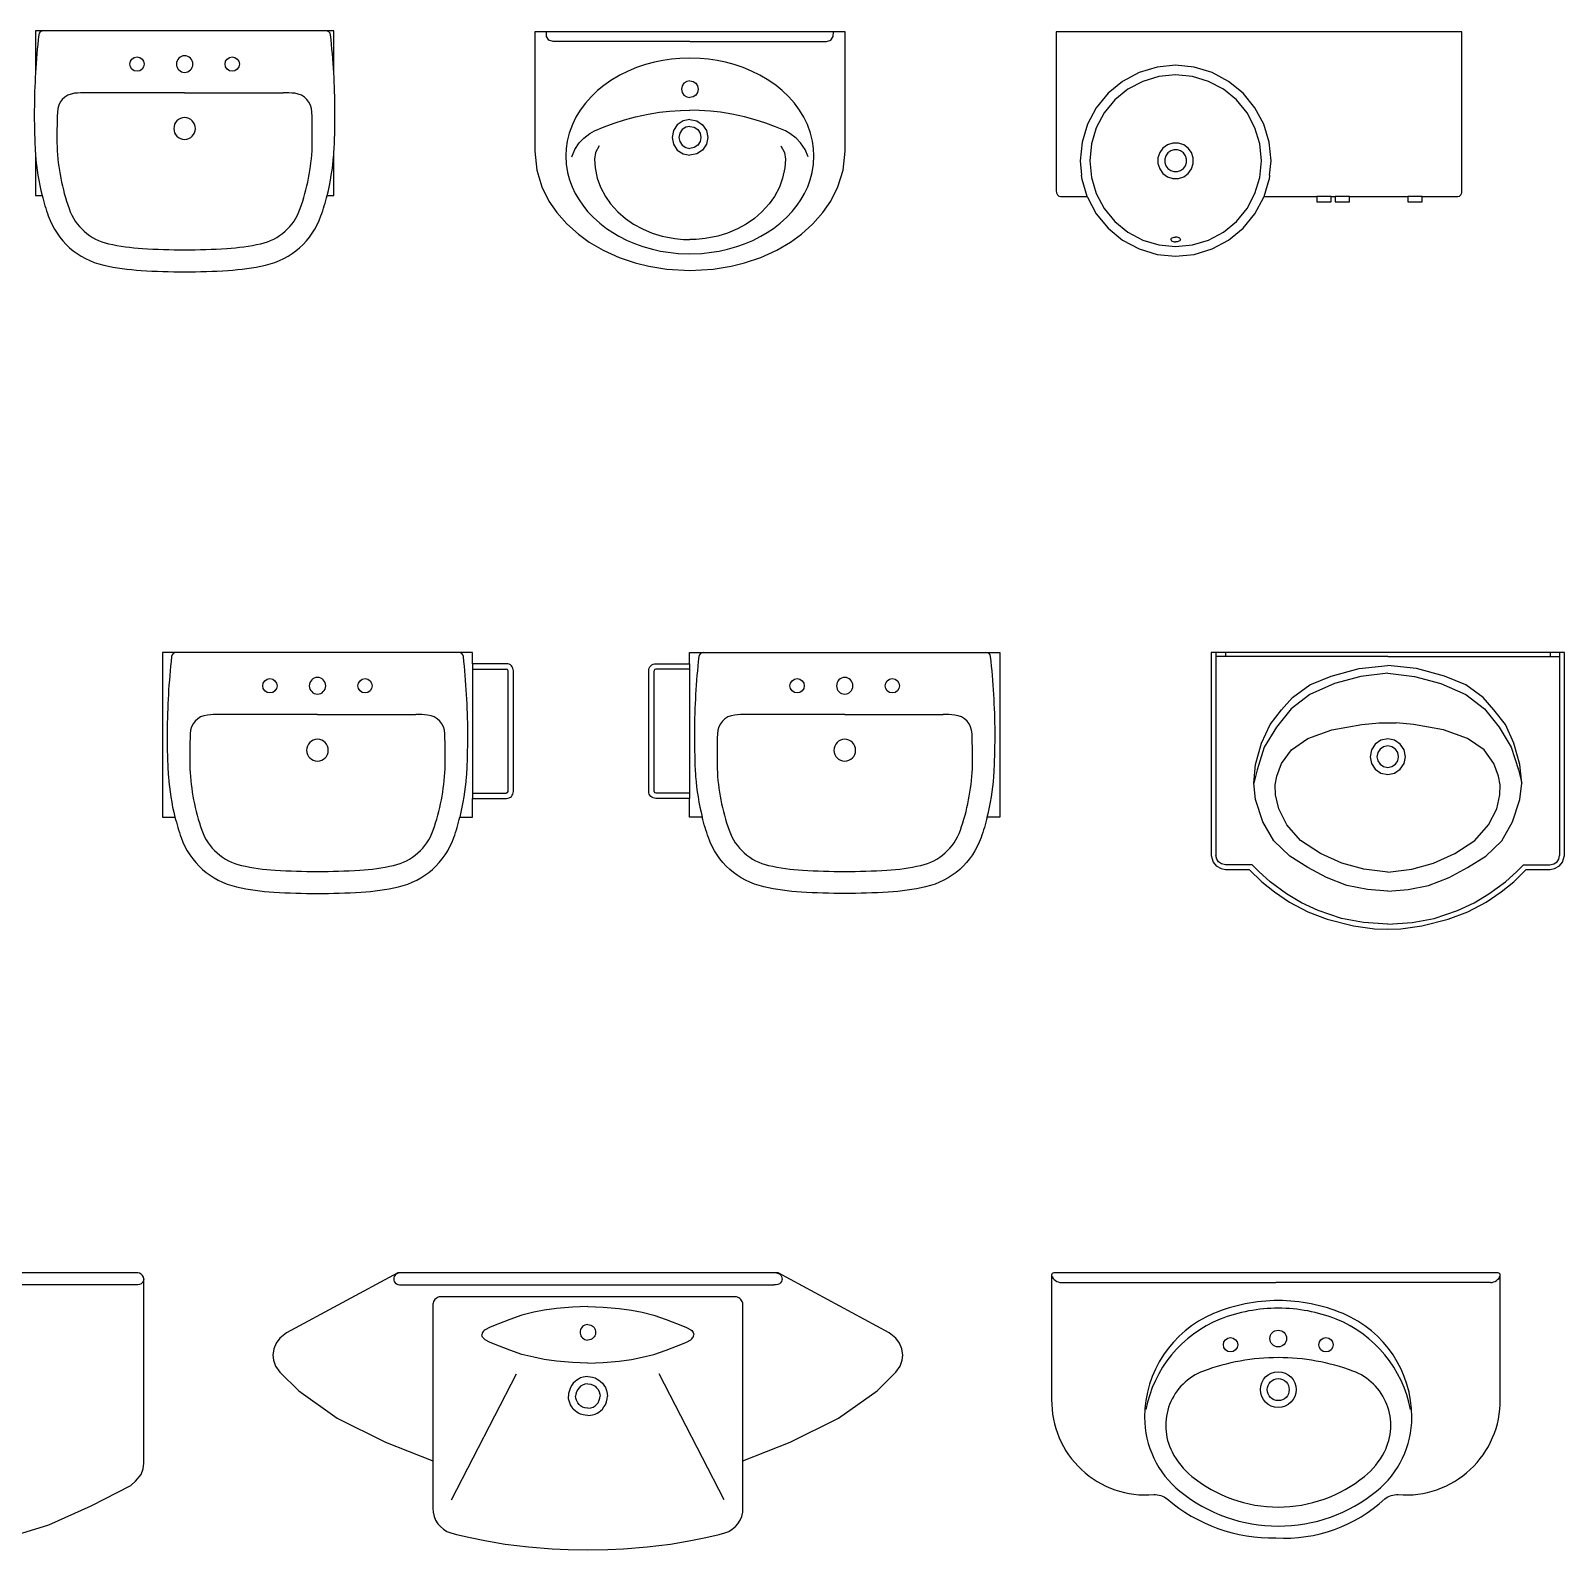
# Model space of a CAD drawing. Header units: millimetres. Extents: x 5135 to 18817, y 4023 to 17584.
# Drawn here: x 12115 to 15329, y 7873 to 11075 of the extents above; entities that cross this region are included whole.
import ezdxf

# ---------------------------------------------------------------- set-up
doc = ezdxf.new("R2010")
doc.units = ezdxf.units.MM
doc.layers.add('cad-block.com', color=250, linetype='Continuous')

# ---------------------------------------------------------------- blocks, each defined once
blk = doc.blocks.new('washbasin 68_top_cad-block.com')
at = {"color": 0}
for q in [(-206.2, -130), (206.2, -130)]:
    blk.add_line((0, -130), q, dxfattribs=at)
blk.add_lwpolyline([(0, -505, 0.015232), (91.3, -502.2, 0.039532), (169.5, -491.2, 0.259094), (285.7, -388, 0.02246), (298.6, -345), (312.5, -345), (312.5, -260.1, 0.007127), (313.3, -245.9, 0.026276), (312.5, -88.3), (312.5, 0), (0, 0), (-312.5, 0), (-312.5, -88.3, 0.026276), (-313.3, -245.9, 0.007127), (-312.5, -260.1), (-312.5, -345), (-298.6, -345, 0.02246), (-285.7, -388, 0.259094), (-169.5, -491.2, 0.039532), (-91.3, -502.2, 0.015232)], format="xyb", close=True, dxfattribs=at)
for centre in [(-99.7, -70), (99.7, -70)]:
    blk.add_circle(centre, 15, dxfattribs=at)
for centre, radius, start, end in [((1185, -175.4), 1500, 173.6262, 176.6723), ((-295.8, -10), 10, 90, 173.6262), ((295.8, -10), 10, 6.3738, 90), ((-1185, -175.4), 1500, 3.3277, 6.3738), ((0.3, -70), 17.5, 90.9555, 269.0445), ((-0.3, -70), 17.5, 270.9555, 89.0445), ((-226.7, -171), 40, 95.5937, 179.6995), ((-206.2, -380), 250, 90, 95.5937), ((206.2, -380), 250, 84.4063, 90), ((226.7, -171), 40, 0.3005, 84.4063), ((1186.4, -220.9), 1454, 178.0234, 180.898), ((0.3, -205), 23, 90.727, 269.273), ((-0.3, -205), 23, 270.727, 89.273), ((-1186.4, -220.9), 1454, 359.102, 1.9766), ((186.1, -222.4), 454, 182.693, 199.3406), ((-186.1, -222.4), 454, 340.6594, 357.307), ((186.1, -222.4), 500, 184.3264, 194.1939), ((-186.1, -222.4), 500, 345.8061, 355.6736), ((-134.7, -335), 114, 199.3406, 257.4429), ((134.7, -335), 114, 282.5571, 340.6594), ((-60.8, -3.1), 454, 257.4429, 266.4982), ((60.8, -3.1), 454, 273.5018, 282.5571), ((0.3, 995), 1454, 266.4982, 269.9885), ((-0.3, 995), 1454, 270.0115, 273.5018)]:
    blk.add_arc(centre, radius, start, end, dxfattribs=at)
blk = doc.blocks.new('washbasin 69_top_cad-block.com')
at = {"color": 0}
for p, q in [((-300.3, -9.5), (-300.6, 0)), ((300.3, -9.5), (300.6, 0)), ((-295.5, -17.3), (-300.3, -9.5)), ((-286.5, -20.1), (-295.5, -17.3)), ((0, -20.1), (-286.5, -20.1)), ((0, -20.1), (286.5, -20.1)), ((286.5, -20.1), (295.5, -17.3)), ((295.5, -17.3), (300.3, -9.5)), ((-74.4, -63.7), (-92.8, -68.6)), ((-56.9, -60.1), (-74.4, -63.7)), ((-38.7, -57.4), (-56.9, -60.1)), ((-21.2, -55.8), (-38.7, -57.4)), ((0, -55.1), (-21.2, -55.8)), ((21.2, -55.8), (0, -55.1)), ((38.7, -57.4), (21.2, -55.8)), ((56.9, -60.1), (38.7, -57.4)), ((74.4, -63.7), (56.9, -60.1)), ((92.8, -68.6), (74.4, -63.7)), ((-146.7, -90.9), (-165.7, -102.2)), ((-129.2, -82.2), (-146.7, -90.9)), ((-111.8, -75), (-129.2, -82.2)), ((-92.8, -68.6), (-111.8, -75)), ((111.8, -75), (92.8, -68.6)), ((129.2, -82.2), (111.8, -75)), ((146.7, -90.9), (129.2, -82.2)), ((165.7, -102.2), (146.7, -90.9)), ((-193.5, -123.2), (-207.1, -136.2)), ((-180.6, -112.6), (-193.5, -123.2)), ((-165.7, -102.2), (-180.6, -112.6)), ((-16.2, -113.4), (-17.5, -120.1)), ((-17.5, -120.1), (-16.2, -126.8)), ((-12.4, -107.7), (-16.2, -113.4)), ((-16.2, -126.8), (-12.4, -132.5)), ((-6.7, -103.9), (-12.4, -107.7)), ((0, -102.6), (-6.7, -103.9)), ((0, -102.6), (6.7, -103.9)), ((6.7, -103.9), (12.4, -107.7)), ((12.4, -107.7), (16.2, -113.4)), ((16.2, -126.8), (12.4, -132.5)), ((16.2, -113.4), (17.5, -120.1)), ((17.5, -120.1), (16.2, -126.8)), ((180.6, -112.6), (165.7, -102.2)), ((193.5, -123.2), (180.6, -112.6)), ((207.1, -136.2), (193.5, -123.2)), ((-218.9, -149.4), (-229.8, -164.2)), ((-207.1, -136.2), (-218.9, -149.4)), ((-12.4, -132.5), (-6.7, -136.3)), ((-6.7, -136.3), (0, -137.6)), ((6.7, -136.3), (0, -137.6)), ((12.4, -132.5), (6.7, -136.3)), ((218.9, -149.4), (207.1, -136.2)), ((229.8, -164.2), (218.9, -149.4)), ((-238.8, -179), (-246.3, -194.4)), ((-229.8, -164.2), (-238.8, -179)), ((-179.5, -198.9), (-158.9, -191.1)), ((-158.9, -191.1), (-136.8, -184)), ((-136.8, -184), (-114.3, -177.9)), ((-114.3, -177.9), (-87.8, -172.2)), ((-87.8, -172.2), (-64, -168.4)), ((-64, -168.4), (-42.8, -166)), ((-42.8, -166), (-19.4, -164.5)), ((-14.4, -186.5), (-26.5, -194.6)), ((-19.4, -164.5), (0, -164.1)), ((0, -183.6), (-14.4, -186.5)), ((19.4, -164.5), (0, -164.1)), ((0, -183.6), (14.4, -186.5)), ((14.4, -186.5), (26.5, -194.6)), ((42.8, -166), (19.4, -164.5)), ((64, -168.4), (42.8, -166)), ((87.8, -172.2), (64, -168.4)), ((114.3, -177.9), (87.8, -172.2)), ((136.8, -184), (114.3, -177.9)), ((158.9, -191.1), (136.8, -184)), ((179.5, -198.9), (158.9, -191.1)), ((238.8, -179), (229.8, -164.2)), ((246.3, -194.4), (238.8, -179)), ((-252.9, -212.5), (-257, -229.2)), ((-246.3, -194.4), (-252.9, -212.5)), ((-232, -232.6), (-222.5, -222.5)), ((-222.5, -222.5), (-209.6, -212.8)), ((-209.6, -212.8), (-200.1, -207.7)), ((-200.1, -207.7), (-179.5, -198.9)), ((-34.6, -206.8), (-37.5, -221.1)), ((-37.5, -221.1), (-34.6, -235.5)), ((-26.5, -194.6), (-34.6, -206.8)), ((-21.2, -212.3), (-23, -221.1)), ((-23, -221.1), (-21.2, -229.9)), ((-16.3, -204.8), (-21.2, -212.3)), ((-8.8, -199.9), (-16.3, -204.8)), ((0, -198.1), (-8.8, -199.9)), ((0, -198.1), (8.8, -199.9)), ((8.8, -199.9), (16.3, -204.8)), ((16.3, -204.8), (21.2, -212.3)), ((21.2, -212.3), (23, -221.1)), ((23, -221.1), (21.2, -229.9)), ((26.5, -194.6), (34.6, -206.8)), ((34.6, -206.8), (37.5, -221.1)), ((37.5, -221.1), (34.6, -235.5)), ((200.1, -207.7), (179.5, -198.9)), ((209.6, -212.8), (200.1, -207.7)), ((222.5, -222.5), (209.6, -212.8)), ((232, -232.6), (222.5, -222.5)), ((252.9, -212.5), (246.3, -194.4)), ((257, -229.2), (252.9, -212.5)), ((-259.3, -244.7), (-260, -260.1)), ((-257, -229.2), (-259.3, -244.7)), ((-247.5, -261.5), (-241.2, -246.5)), ((-241.2, -246.5), (-232, -232.6)), ((-197.9, -252.9), (-200, -266.6)), ((-190.5, -239), (-197.9, -252.9)), ((-34.6, -235.5), (-26.5, -247.6)), ((-26.5, -247.6), (-14.4, -255.8)), ((-21.2, -229.9), (-16.3, -237.4)), ((-16.3, -237.4), (-8.8, -242.4)), ((-14.4, -255.8), (0, -258.6)), ((-8.8, -242.4), (0, -244.1)), ((8.8, -242.4), (0, -244.1)), ((14.4, -255.8), (0, -258.6)), ((16.3, -237.4), (8.8, -242.4)), ((26.5, -247.6), (14.4, -255.8)), ((21.2, -229.9), (16.3, -237.4)), ((34.6, -235.5), (26.5, -247.6)), ((190.5, -239), (197.9, -252.9)), ((197.9, -252.9), (200, -266.6)), ((241.2, -246.5), (232, -232.6)), ((247.5, -261.5), (241.2, -246.5)), ((259.3, -244.7), (257, -229.2)), ((260, -260.1), (259.3, -244.7)), ((-260, -260.1), (-259.1, -276.9)), ((-259.1, -276.9), (-256.3, -294.5)), ((-200, -266.6), (-198.8, -284.7)), ((-198.8, -284.7), (-194.2, -306.8)), ((198.8, -284.7), (194.2, -306.8)), ((200, -266.6), (198.8, -284.7)), ((256.3, -294.5), (259.1, -276.9)), ((259.1, -276.9), (260, -260.1)), ((-256.3, -294.5), (-252.2, -310)), ((-252.2, -310), (-246.9, -324.4)), ((-194.2, -306.8), (-187.6, -325.1)), ((194.2, -306.8), (187.6, -325.1)), ((246.9, -324.4), (252.2, -310)), ((252.2, -310), (256.3, -294.5)), ((-246.9, -324.4), (-240.1, -338.9)), ((-240.1, -338.9), (-232.4, -352)), ((-232.4, -352), (-224.6, -363.4)), ((-187.6, -325.1), (-177.1, -344.9)), ((-177.1, -344.9), (-166.4, -360.1)), ((177.1, -344.9), (166.4, -360.1)), ((187.6, -325.1), (177.1, -344.9)), ((224.6, -363.4), (232.4, -352)), ((232.4, -352), (240.1, -338.9)), ((240.1, -338.9), (246.9, -324.4)), ((-224.6, -363.4), (-214.3, -376.2)), ((-214.3, -376.2), (-202.9, -388.3)), ((-166.4, -360.1), (-150.9, -377.2)), ((-150.9, -377.2), (-135.1, -390.9)), ((150.9, -377.2), (135.1, -390.9)), ((166.4, -360.1), (150.9, -377.2)), ((202.9, -388.3), (214.3, -376.2)), ((214.3, -376.2), (224.6, -363.4)), ((-202.9, -388.3), (-188.8, -401)), ((-188.8, -401), (-175, -411.7)), ((-175, -411.7), (-161.7, -420.7)), ((-135.1, -390.9), (-118, -402.7)), ((-118, -402.7), (-99.6, -412.7)), ((-99.6, -412.7), (-78.9, -421.5)), ((99.6, -412.7), (78.9, -421.5)), ((118, -402.7), (99.6, -412.7)), ((135.1, -390.9), (118, -402.7)), ((161.7, -420.7), (175, -411.7)), ((175, -411.7), (188.8, -401)), ((188.8, -401), (202.9, -388.3)), ((-161.7, -420.7), (-148.6, -428.3)), ((-148.6, -428.3), (-131.5, -437)), ((-131.5, -437), (-114.3, -444.2)), ((-114.3, -444.2), (-98.4, -449.9)), ((-98.4, -449.9), (-78.7, -455.5)), ((-78.9, -421.5), (-58.3, -427.8)), ((-58.3, -427.8), (-31.9, -433)), ((-31.9, -433), (-13.4, -434.7)), ((-13.4, -434.7), (0, -435.1)), ((13.4, -434.7), (0, -435.1)), ((31.9, -433), (13.4, -434.7)), ((58.3, -427.8), (31.9, -433)), ((78.9, -421.5), (58.3, -427.8)), ((78.7, -455.5), (98.4, -449.9)), ((98.4, -449.9), (114.3, -444.2)), ((114.3, -444.2), (131.5, -437)), ((131.5, -437), (148.6, -428.3)), ((148.6, -428.3), (161.7, -420.7)), ((-78.7, -455.5), (-61.4, -459.3)), ((-61.4, -459.3), (-45.5, -461.9)), ((-45.5, -461.9), (-24.7, -464.2)), ((-24.7, -464.2), (0, -465.1)), ((0, -465.1), (24.7, -464.2)), ((24.7, -464.2), (45.5, -461.9)), ((45.5, -461.9), (61.4, -459.3)), ((61.4, -459.3), (78.7, -455.5))]:
    blk.add_line(p, q, dxfattribs=at)
blk.add_lwpolyline([(-325, 0), (-325, -250), (-320.8, -290.1), (-310.1, -324.8), (-295.3, -354.4), (-278.8, -378.5), (-257.7, -402.3), (-233.7, -423.8), (-210.8, -440.3), (-182, -457.1), (-148.3, -472.4), (-114.7, -483.9), (-86.2, -491), (-48.5, -497.2), (0, -500), (48.5, -497.2), (86.2, -491), (114.7, -483.9), (148.3, -472.4), (182, -457.1), (210.8, -440.3), (233.7, -423.8), (257.7, -402.3), (278.8, -378.5), (295.3, -354.4), (310.1, -324.8), (320.8, -290.1), (325, -250), (325, 0)], close=True, dxfattribs=at)
blk = doc.blocks.new('washbasin 70_top_cad-block.com')
at = {"color": 0}
for p, q in [((-251.5, -85.2), (-286.1, -103.7)), ((-214, -73.8), (-251.5, -85.2)), ((-210.1, -93.5), (-243.9, -103.7)), ((-175, -70), (-214, -73.8)), ((-175, -90), (-210.1, -93.5)), ((-136, -73.8), (-175, -70)), ((-139.9, -93.5), (-175, -90)), ((-106.1, -103.7), (-139.9, -93.5)), ((-98.5, -85.2), (-136, -73.8)), ((-63.9, -103.7), (-98.5, -85.2)), ((-286.1, -103.7), (-316.4, -128.6)), ((-275, -120.3), (-302.3, -142.7)), ((-243.9, -103.7), (-275, -120.3)), ((-75, -120.3), (-106.1, -103.7)), ((-47.7, -142.7), (-75, -120.3)), ((-33.6, -128.6), (-63.9, -103.7)), ((-341.3, -158.9), (-359.8, -193.5)), ((-316.4, -128.6), (-341.3, -158.9)), ((-302.3, -142.7), (-324.7, -170)), ((-25.3, -170), (-47.7, -142.7)), ((-8.7, -158.9), (-33.6, -128.6)), ((9.8, -193.5), (-8.7, -158.9)), ((-324.7, -170), (-341.3, -201.1)), ((-8.7, -201.1), (-25.3, -170)), ((-359.8, -193.5), (-371.2, -231)), ((-341.3, -201.1), (-351.5, -234.9)), ((1.5, -234.9), (-8.7, -201.1)), ((21.2, -231), (9.8, -193.5)), ((-371.2, -231), (-375, -270)), ((-351.5, -234.9), (-355, -270)), ((-208.4, -253), (-212, -264.1)), ((-201.5, -243.5), (-208.4, -253)), ((-192, -236.6), (-201.5, -243.5)), ((-191.3, -253.7), (-195.5, -259.6)), ((-180.9, -233), (-192, -236.6)), ((-185.4, -249.5), (-191.3, -253.7)), ((-178.6, -247.3), (-185.4, -249.5)), ((-169.1, -233), (-180.9, -233)), ((-171.4, -247.3), (-178.6, -247.3)), ((-164.6, -249.5), (-171.4, -247.3)), ((-158, -236.6), (-169.1, -233)), ((-158.7, -253.7), (-164.6, -249.5)), ((-154.5, -259.6), (-158.7, -253.7)), ((-148.5, -243.5), (-158, -236.6)), ((-141.6, -253), (-148.5, -243.5)), ((-138, -264.1), (-141.6, -253)), ((5, -270), (1.5, -234.9)), ((25, -270), (21.2, -231)), ((-375, -270), (-372, -300)), ((-355, -270), (-351.5, -305.1)), ((-212, -264.1), (-212, -275.9)), ((-212, -275.9), (-208.4, -287)), ((-208.4, -287), (-201.5, -296.5)), ((-195.5, -259.6), (-197.7, -266.4)), ((-197.7, -266.4), (-197.7, -273.6)), ((-197.7, -273.6), (-195.5, -280.4)), ((-195.5, -280.4), (-191.3, -286.3)), ((-191.3, -286.3), (-185.4, -290.5)), ((-164.6, -290.5), (-158.7, -286.3)), ((-158.7, -286.3), (-154.5, -280.4)), ((-152.3, -266.4), (-154.5, -259.6)), ((-154.5, -280.4), (-152.3, -273.6)), ((-152.3, -273.6), (-152.3, -266.4)), ((-148.5, -296.5), (-141.6, -287)), ((-141.6, -287), (-138, -275.9)), ((-138, -275.9), (-138, -264.1)), ((1.5, -305.1), (5, -270)), ((22, -300), (25, -270)), ((-371.2, -309), (-372, -300)), ((-360.2, -345), (-371.2, -309)), ((-351.5, -305.1), (-341.3, -338.9)), ((-201.5, -296.5), (-192, -303.4)), ((-192, -303.4), (-180.9, -307)), ((-185.4, -290.5), (-178.6, -292.7)), ((-180.9, -307), (-169.1, -307)), ((-178.6, -292.7), (-171.4, -292.7)), ((-171.4, -292.7), (-164.6, -290.5)), ((-169.1, -307), (-158, -303.4)), ((-158, -303.4), (-148.5, -296.5)), ((-8.7, -338.9), (1.5, -305.1)), ((10.2, -345), (21.2, -309)), ((22, -300), (21.2, -309)), ((-341.3, -338.9), (-324.7, -370)), ((-25.3, -370), (-8.7, -338.9)), ((151, -345), (121, -345)), ((189.6, -345), (159.6, -345)), ((341.4, -345), (311.4, -345)), ((-324.7, -370), (-302.3, -397.3)), ((-47.7, -397.3), (-25.3, -370)), ((-302.3, -397.3), (-275, -419.7)), ((-75, -419.7), (-47.7, -397.3)), ((-275, -419.7), (-243.9, -436.3)), ((-243.9, -436.3), (-210.1, -446.5)), ((-210.1, -446.5), (-175, -450)), ((-185, -435), (-184.6, -433.5)), ((-185, -435), (-184.6, -436.5)), ((-184.6, -433.5), (-183.5, -432.4)), ((-184.6, -436.5), (-183.5, -437.6)), ((-183.5, -432.4), (-182, -431.5)), ((-183.5, -437.6), (-182, -438.5)), ((-182, -431.5), (-180.3, -430.8)), ((-182, -438.5), (-180.3, -439.2)), ((-180.3, -430.8), (-178.1, -430.2)), ((-180.3, -439.2), (-178.1, -439.8)), ((-178.1, -430.2), (-175, -430)), ((-178.1, -439.8), (-175, -440)), ((-171.9, -430.2), (-175, -430)), ((-171.9, -439.8), (-175, -440)), ((-175, -450), (-139.9, -446.5)), ((-169.7, -430.8), (-171.9, -430.2)), ((-169.7, -439.2), (-171.9, -439.8)), ((-168, -431.5), (-169.7, -430.8)), ((-168, -438.5), (-169.7, -439.2)), ((-166.5, -432.4), (-168, -431.5)), ((-166.5, -437.6), (-168, -438.5)), ((-165.4, -433.5), (-166.5, -432.4)), ((-165.4, -436.5), (-166.5, -437.6)), ((-165, -435), (-165.4, -433.5)), ((-165, -435), (-165.4, -436.5)), ((-139.9, -446.5), (-106.1, -436.3)), ((-106.1, -436.3), (-75, -419.7))]:
    blk.add_line(p, q, dxfattribs=at)
blk.add_lwpolyline([(121, -345), (121, -356), (151, -356), (151, -345), (159.6, -345), (159.6, -356), (189.6, -356), (189.6, -345), (311.4, -345), (311.4, -356), (341.4, -356), (341.4, -345), (416.4, -345), (419.7, -344.1), (422.5, -341.5), (424.4, -337.6), (425, -333), (425, 0), (-425, 0), (-425, -333), (-424.4, -337.6), (-422.5, -341.5), (-419.7, -344.1), (-416.4, -345), (-360.2, -345), (-359.8, -346.5), (-341.3, -381.1), (-316.4, -411.4), (-286.1, -436.3), (-251.5, -454.8), (-214, -466.2), (-175, -470), (-136, -466.2), (-98.5, -454.8), (-63.9, -436.3), (-33.6, -411.4), (-8.7, -381.1), (9.8, -346.5), (10.2, -345)], close=True, dxfattribs=at)
blk = doc.blocks.new('washbasin 79_top_cad-block.com')
at = {"color": 0}
for p, q in [((325, -23.9), (325, -305.9)), ((325, -35.2), (396.1, -35.2)), ((399.3, -291.3), (399.3, -38.5)), ((0, -130), (-206.2, -130)), ((0, -130), (206.2, -130)), ((325, -294.6), (396.1, -294.6))]:
    blk.add_line(p, q, dxfattribs=at)
blk.add_lwpolyline([(0, -505, 0.015232), (91.3, -502.2, 0.039532), (169.5, -491.2, 0.259094), (285.7, -388, 0.02246), (298.6, -345), (325, -345), (325, -305.9), (396, -305.9, 0.415237), (410.6, -291.3), (410.6, -38.5, 0.415237), (396, -23.9), (325, -23.9), (325, 0), (325, 0), (-325, 0), (-325, -345), (-298.6, -345, 0.02246), (-285.7, -388, 0.259094), (-169.5, -491.2, 0.039532), (-91.3, -502.2, 0.015232)], format="xyb", close=True, dxfattribs=at)
for centre in [(-99.7, -70), (99.7, -70)]:
    blk.add_circle(centre, 15, dxfattribs=at)
for centre, radius, start, end in [((-295.8, -10), 10, 90, 173.6262), ((295.8, -10), 10, 6.3738, 90), ((1185, -175.4), 1500, 173.6262, 176.6723), ((-1185, -175.4), 1500, 3.3277, 6.3738), ((0.3, -70), 17.5, 90.9555, 269.0445), ((-0.3, -70), 17.5, 270.9555, 89.0445), ((396.1, -38.5), 3.27, 0, 90), ((1185, -175.4), 1500, 176.6723, 182.693), ((-1185, -175.4), 1500, 357.307, 3.3277), ((-226.7, -171), 40, 95.5937, 179.6995), ((-206.2, -380), 250, 90, 95.5937), ((206.2, -380), 250, 84.4063, 90), ((226.7, -171), 40, 0.3005, 84.4063), ((1186.4, -220.9), 1454, 178.0234, 180.898), ((0.3, -205), 23, 90.727, 269.273), ((-0.3, -205), 23, 270.727, 89.273), ((-1186.4, -220.9), 1454, 359.102, 1.9766), ((186.1, -222.4), 500, 182.693, 184.3264), ((186.1, -222.4), 454, 182.693, 199.3406), ((-186.1, -222.4), 454, 340.6594, 357.307), ((-186.1, -222.4), 500, 355.6736, 357.307), ((186.1, -222.4), 500, 184.3264, 194.1939), ((-186.1, -222.4), 500, 345.8061, 355.6736), ((396.1, -291.3), 3.27, 270, 0), ((-134.7, -335), 114, 199.3406, 257.4429), ((134.7, -335), 114, 282.5571, 340.6594), ((-60.8, -3.1), 454, 257.4429, 266.4982), ((60.8, -3.1), 454, 273.5018, 282.5571), ((0.3, 995), 1454, 266.4982, 269.9885), ((-0.3, 995), 1454, 270.0115, 273.5018)]:
    blk.add_arc(centre, radius, start, end, dxfattribs=at)
blk = doc.blocks.new('washbasin 80_top_cad-block.com')
at = {"color": 0}
for p, q in [((-325, -23.9), (-325, -305.9)), ((-399.3, -291.3), (-399.3, -38.5)), ((-325, -35.2), (-396.1, -35.2)), ((0, -130), (-206.2, -130)), ((0, -130), (206.2, -130)), ((-325, -294.6), (-396.1, -294.6))]:
    blk.add_line(p, q, dxfattribs=at)
blk.add_lwpolyline([(0, -505, -0.015232), (-91.3, -502.2, -0.039532), (-169.5, -491.2, -0.259094), (-285.7, -388, -0.02246), (-298.6, -345), (-325, -345), (-325, -305.9), (-396, -305.9, -0.415237), (-410.6, -291.3), (-410.6, -38.5, -0.415237), (-396, -23.9), (-325, -23.9), (-325, 0), (325, 0), (325, 0), (325, -345), (298.6, -345, -0.02246), (285.7, -388, -0.259094), (169.5, -491.2, -0.039532), (91.3, -502.2, -0.015232)], format="xyb", close=True, dxfattribs=at)
for centre in [(-99.7, -70), (99.7, -70)]:
    blk.add_circle(centre, 15, dxfattribs=at)
for centre, radius, start, end in [((-295.8, -10), 10, 90, 173.6262), ((295.8, -10), 10, 6.3738, 90), ((1185, -175.4), 1500, 173.6262, 176.6723), ((-1185, -175.4), 1500, 3.3277, 6.3738), ((-396.1, -38.5), 3.27, 90, 180), ((0.3, -70), 17.5, 90.9555, 269.0445), ((-0.3, -70), 17.5, 270.9555, 89.0445), ((1185, -175.4), 1500, 176.6723, 182.693), ((-1185, -175.4), 1500, 357.307, 3.3277), ((-226.7, -171), 40, 95.5937, 179.6995), ((-206.2, -380), 250, 90, 95.5937), ((206.2, -380), 250, 84.4063, 90), ((226.7, -171), 40, 0.3005, 84.4063), ((1186.4, -220.9), 1454, 178.0234, 180.898), ((0.3, -205), 23, 90.727, 269.273), ((-0.3, -205), 23, 270.727, 89.273), ((-1186.4, -220.9), 1454, 359.102, 1.9766), ((186.1, -222.4), 500, 182.693, 184.3264), ((186.1, -222.4), 454, 182.693, 199.3406), ((-186.1, -222.4), 454, 340.6594, 357.307), ((-186.1, -222.4), 500, 355.6736, 357.307), ((186.1, -222.4), 500, 184.3264, 194.1939), ((-186.1, -222.4), 500, 345.8061, 355.6736), ((-396.1, -291.3), 3.27, 180, 270), ((-134.7, -335), 114, 199.3406, 257.4429), ((134.7, -335), 114, 282.5571, 340.6594), ((-60.8, -3.1), 454, 257.4429, 266.4982), ((60.8, -3.1), 454, 273.5018, 282.5571), ((0.3, 995), 1454, 266.4982, 269.9885), ((-0.3, 995), 1454, 270.0115, 273.5018)]:
    blk.add_arc(centre, radius, start, end, dxfattribs=at)
blk = doc.blocks.new('washbasin 81_top_cad-block.com')
at = {"color": 0}
for p, q in [((-360, 0.1), (-360, -425.5)), ((-340.1, 0), (-340.1, -8.4)), ((340.1, 0), (340.1, -8.4)), ((360, 0.1), (360, -425.5)), ((0, -8.4), (-360, -8.4)), ((-59.9, -33.7), (0, -27.7)), ((0, -8.4), (360, -8.4)), ((59.9, -33.7), (0, -27.7)), ((-163.6, -68), (-118.9, -49.9)), ((-118.9, -49.9), (-59.9, -33.7)), ((-56.1, -50.8), (-111.3, -65.1)), ((0, -43.7), (-56.1, -50.8)), ((0, -43.7), (56.1, -50.8)), ((56.1, -50.8), (111.3, -65.1)), ((118.9, -49.9), (59.9, -33.7)), ((163.6, -68), (118.9, -49.9)), ((-222.6, -120.4), (-199.8, -94.7)), ((-163.6, -88), (-202.6, -118.5)), ((-199.8, -94.7), (-163.6, -68)), ((-111.3, -65.1), (-163.6, -88)), ((111.3, -65.1), (163.6, -88)), ((199.8, -94.7), (163.6, -68)), ((163.6, -88), (202.6, -118.5)), ((222.6, -120.4), (199.8, -94.7)), ((-246.4, -150.9), (-222.6, -120.4)), ((-202.6, -118.5), (-233.1, -156.6)), ((202.6, -118.5), (233.1, -156.6)), ((246.4, -150.9), (222.6, -120.4)), ((-264.5, -189.9), (-246.4, -150.9)), ((-233.1, -156.6), (-258.8, -198.5)), ((-117, -162.3), (-54.2, -150.9)), ((-54.2, -150.9), (-17.8, -147.3)), ((-17.8, -147.3), (17.8, -147.3)), ((54.2, -150.9), (17.8, -147.3)), ((117, -162.3), (54.2, -150.9)), ((233.1, -156.6), (258.8, -198.5)), ((264.5, -189.9), (246.4, -150.9)), ((-276.9, -234.7), (-264.5, -189.9)), ((-202, -204.2), (-167.4, -180.4)), ((-167.4, -180.4), (-117, -162.3)), ((-26.2, -192.2), (-34.3, -204.3)), ((-14.2, -184.2), (-26.2, -192.2)), ((0, -181.4), (-14.2, -184.2)), ((14.2, -184.2), (0, -181.4)), ((26.2, -192.2), (14.2, -184.2)), ((34.3, -204.3), (26.2, -192.2)), ((167.4, -180.4), (117, -162.3)), ((202, -204.2), (167.4, -180.4)), ((276.9, -234.7), (264.5, -189.9)), ((-258.8, -198.5), (-274, -246.1)), ((-222.5, -232.9), (-202, -204.2)), ((-34.3, -204.3), (-37.1, -218.5)), ((-37.1, -218.5), (-34.3, -232.7)), ((-20.9, -209.8), (-22.6, -218.5)), ((-22.6, -218.5), (-20.9, -227.1)), ((-16, -202.5), (-20.9, -209.8)), ((-8.7, -197.6), (-16, -202.5)), ((0, -195.8), (-8.7, -197.6)), ((8.7, -197.6), (0, -195.8)), ((16, -202.5), (8.7, -197.6)), ((20.9, -209.8), (16, -202.5)), ((22.6, -218.5), (20.9, -209.8)), ((20.9, -227.1), (22.6, -218.5)), ((37.1, -218.5), (34.3, -204.3)), ((34.3, -232.7), (37.1, -218.5)), ((222.5, -232.9), (202, -204.2)), ((258.8, -198.5), (274, -246.1)), ((-280.7, -273.7), (-276.9, -234.7)), ((-274, -246.1), (-280.6, -273.9)), ((-232.3, -259.4), (-222.5, -232.9)), ((-34.3, -232.7), (-26.2, -244.7)), ((-26.2, -244.7), (-14.2, -252.8)), ((-20.9, -227.1), (-16, -234.5)), ((-16, -234.5), (-8.7, -239.4)), ((-14.2, -252.8), (0, -255.6)), ((-8.7, -239.4), (0, -241.1)), ((0, -241.1), (8.7, -239.4)), ((0, -255.6), (14.2, -252.8)), ((8.7, -239.4), (16, -234.5)), ((14.2, -252.8), (26.2, -244.7)), ((16, -234.5), (20.9, -227.1)), ((26.2, -244.7), (34.3, -232.7)), ((232.3, -259.4), (222.5, -232.9)), ((274, -246.1), (280.6, -273.9)), ((280.7, -273.7), (276.9, -234.7)), ((-276.9, -308), (-280.7, -273.7)), ((-235.7, -277.5), (-232.3, -259.4)), ((-235, -298.2), (-235.7, -277.5)), ((235.7, -277.5), (232.3, -259.4)), ((235, -298.2), (235.7, -277.5)), ((276.9, -308), (280.7, -273.7)), ((-261.6, -354.7), (-276.9, -308)), ((-228.3, -328), (-235, -298.2)), ((228.3, -328), (235, -298.2)), ((261.6, -354.7), (276.9, -308)), ((-211.2, -361.4), (-228.3, -328)), ((211.2, -361.4), (228.3, -328)), ((-238.8, -394.7), (-261.6, -354.7)), ((-182.7, -393.8), (-211.2, -361.4)), ((182.7, -393.8), (211.2, -361.4)), ((238.8, -394.7), (261.6, -354.7)), ((-205.5, -427.1), (-238.8, -394.7)), ((-140.8, -421.4), (-182.7, -393.8)), ((140.8, -421.4), (182.7, -393.8)), ((205.5, -427.1), (238.8, -394.7)), ((-358.4, -433.2), (-360, -425.5)), ((-354.7, -438.5), (-358.4, -433.2)), ((-348.2, -443.1), (-354.7, -438.5)), ((-339.7, -444.8), (-348.2, -443.1)), ((-284.1, -444.8), (-339.7, -444.8)), ((-270.4, -459.2), (-284.1, -444.8)), ((-167.4, -450.9), (-205.5, -427.1)), ((-96.1, -441.4), (-140.8, -421.4)), ((-50.4, -453.8), (-96.1, -441.4)), ((50.4, -453.8), (96.1, -441.4)), ((96.1, -441.4), (140.8, -421.4)), ((167.4, -450.9), (205.5, -427.1)), ((270.4, -459.2), (284.1, -444.8)), ((284.1, -444.8), (339.7, -444.8)), ((339.7, -444.8), (348.2, -443.1)), ((348.2, -443.1), (354.7, -438.5)), ((354.7, -438.5), (358.4, -433.2)), ((358.4, -433.2), (360, -425.5)), ((-246.6, -481), (-270.4, -459.2)), ((-212.1, -505.5), (-246.6, -481)), ((-128.4, -471.9), (-167.4, -450.9)), ((-85.6, -488.1), (-128.4, -471.9)), ((0, -460.2), (-50.4, -453.8)), ((0, -460.2), (50.4, -453.8)), ((85.6, -488.1), (128.4, -471.9)), ((128.4, -471.9), (167.4, -450.9)), ((212.1, -505.5), (246.6, -481)), ((246.6, -481), (270.4, -459.2)), ((-180.8, -524.6), (-212.1, -505.5)), ((-42.8, -496.6), (-85.6, -488.1)), ((0, -500.2), (-42.8, -496.6)), ((0, -500.2), (42.8, -496.6)), ((42.8, -496.6), (85.6, -488.1)), ((180.8, -524.6), (212.1, -505.5)), ((-145.8, -541), (-180.8, -524.6)), ((-97, -557.5), (-145.8, -541)), ((97, -557.5), (145.8, -541)), ((145.8, -541), (180.8, -524.6)), ((-50.8, -566), (-97, -557.5)), ((0, -569.7), (-50.8, -566)), ((0, -569.7), (50.8, -566)), ((50.8, -566), (97, -557.5))]:
    blk.add_line(p, q, dxfattribs=at)
blk.add_lwpolyline([(370, -425.4), (370, 0), (-370, 0), (-370, -425.4), (-365.8, -439.4), (-359.8, -447.4), (-349.4, -452.7), (-340, -454.7), (-290.3, -454.7), (-264.1, -481), (-237.5, -501.7), (-206.2, -523), (-167.5, -543.2), (-126.7, -559.1), (-71.5, -572.9), (-27.5, -578.8), (0, -580), (27.5, -578.8), (71.5, -572.9), (126.7, -559.1), (167.5, -543.2), (206.2, -523), (237.5, -501.7), (264.1, -481), (290.3, -454.7), (340, -454.7), (349.4, -452.7), (359.8, -447.4), (365.8, -439.4)], close=True, dxfattribs=at)
blk = doc.blocks.new('washbasin 91_top_cad-block.com')
at = {"color": 0}
for p, q in [((-600, -12.5), (-599.4, -16.4)), ((-599.4, -16.4), (-597.6, -19.8)), ((-597.6, -19.8), (-594.8, -22.6)), ((-594.8, -22.6), (-591.4, -24.4)), ((-591.4, -24.4), (-587.5, -25)), ((587.5, -25), (-587.5, -25)), ((591.4, -24.4), (587.5, -25)), ((594.8, -22.6), (591.4, -24.4)), ((597.6, -19.8), (594.8, -22.6)), ((599.4, -16.4), (597.6, -19.8)), ((600, -12.5), (599.4, -16.4)), ((-299.5, -82), (-300, -84.5)), ((-300, -84.5), (-300, -86)), ((-300, -86), (-300, -465)), ((-298.6, -79.4), (-299.5, -82)), ((-297.4, -77.2), (-298.6, -79.4)), ((-295.8, -75.1), (-297.4, -77.2)), ((-293.7, -73.4), (-295.8, -75.1)), ((-291.8, -72), (-293.7, -73.4)), ((-289.6, -71), (-291.8, -72)), ((-287.4, -70.3), (-289.6, -71)), ((-284, -70), (-287.4, -70.3)), ((0, -70), (-284, -70)), ((-84.1, -92.9), (-104.2, -96.9)), ((-60.4, -89.4), (-84.1, -92.9)), ((-29.4, -86.8), (-60.4, -89.4)), ((0, -85.7), (-29.4, -86.8)), ((284, -70), (0, -70)), ((0, -85.7), (29.4, -86.8)), ((29.4, -86.8), (60.4, -89.4)), ((60.4, -89.4), (84.1, -92.9)), ((84.1, -92.9), (104.2, -96.9)), ((287.4, -70.3), (284, -70)), ((289.6, -71), (287.4, -70.3)), ((291.8, -72), (289.6, -71)), ((293.7, -73.4), (291.8, -72)), ((295.8, -75.1), (293.7, -73.4)), ((297.4, -77.2), (295.8, -75.1)), ((298.6, -79.4), (297.4, -77.2)), ((299.5, -82), (298.6, -79.4)), ((300, -84.5), (299.5, -82)), ((300, -86), (300, -84.5)), ((300, -465), (300, -86)), ((-189.7, -126.4), (-198.1, -130.8)), ((-182.1, -122.7), (-189.7, -126.4)), ((-150.6, -110.9), (-182.1, -122.7)), ((-127, -102.6), (-150.6, -110.9)), ((-104.2, -96.9), (-127, -102.6)), ((-13.3, -128.4), (-14.3, -130.6)), ((-12, -126.2), (-13.3, -128.4)), ((-10.3, -124.3), (-12, -126.2)), ((-8.2, -122.7), (-10.3, -124.3)), ((-6, -121.4), (-8.2, -122.7)), ((-3.2, -120.7), (-6, -121.4)), ((0, -120.2), (-3.2, -120.7)), ((0, -120.2), (3.2, -120.7)), ((3.2, -120.7), (6, -121.4)), ((6, -121.4), (8.2, -122.7)), ((8.2, -122.7), (10.3, -124.3)), ((10.3, -124.3), (12, -126.2)), ((12, -126.2), (13.3, -128.4)), ((13.3, -128.4), (14.3, -130.6)), ((104.2, -96.9), (127, -102.6)), ((127, -102.6), (150.6, -110.9)), ((150.6, -110.9), (182.1, -122.7)), ((182.1, -122.7), (189.7, -126.4)), ((189.7, -126.4), (198.1, -130.8)), ((-203.7, -137.8), (-204, -140.2)), ((-203.7, -142.7), (-204, -140.2)), ((-202.9, -135.8), (-203.7, -137.8)), ((-202.9, -144.7), (-203.7, -142.7)), ((-201.8, -134.1), (-202.9, -135.8)), ((-201.8, -146.3), (-202.9, -144.7)), ((-200.1, -132.2), (-201.8, -134.1)), ((-200.1, -148.3), (-201.8, -146.3)), ((-198.1, -130.8), (-200.1, -132.2)), ((-198.1, -149.6), (-200.1, -148.3)), ((-189.7, -154.1), (-198.1, -149.6)), ((-182.1, -157.7), (-189.7, -154.1)), ((-150.6, -169.5), (-182.1, -157.7)), ((-14.9, -133.2), (-15, -135)), ((-15, -135), (-14.8, -136.9)), ((-14.3, -130.6), (-14.9, -133.2)), ((-14.8, -136.9), (-14.4, -139.4)), ((-14.4, -139.4), (-13.3, -142.2)), ((-13.3, -142.2), (-12, -144.1)), ((-12, -144.1), (-10.1, -146.3)), ((-10.1, -146.3), (-8.1, -148)), ((-8.1, -148), (-5.8, -149)), ((-5.8, -149), (-3.3, -150)), ((-3.3, -150), (0, -150.5)), ((3.3, -150), (0, -150.5)), ((5.8, -149), (3.3, -150)), ((8.1, -148), (5.8, -149)), ((10.1, -146.3), (8.1, -148)), ((12, -144.1), (10.1, -146.3)), ((13.3, -142.2), (12, -144.1)), ((14.4, -139.4), (13.3, -142.2)), ((14.3, -130.6), (14.9, -133.2)), ((14.8, -136.9), (14.4, -139.4)), ((15, -135), (14.8, -136.9)), ((14.9, -133.2), (15, -135)), ((150.6, -169.5), (182.1, -157.7)), ((182.1, -157.7), (189.7, -154.1)), ((189.7, -154.1), (198.1, -149.6)), ((198.1, -130.8), (200.1, -132.2)), ((198.1, -149.6), (200.1, -148.3)), ((200.1, -132.2), (201.8, -134.1)), ((200.1, -148.3), (201.8, -146.3)), ((201.8, -134.1), (202.9, -135.8)), ((201.8, -146.3), (202.9, -144.7)), ((202.9, -135.8), (203.7, -137.8)), ((202.9, -144.7), (203.7, -142.7)), ((203.7, -137.8), (204, -140.2)), ((203.7, -142.7), (204, -140.2)), ((-127, -177.9), (-150.6, -169.5)), ((-104.2, -183.6), (-127, -177.9)), ((-84.1, -187.5), (-104.2, -183.6)), ((-60.4, -191), (-84.1, -187.5)), ((-29.4, -193.6), (-60.4, -191)), ((29.4, -193.6), (60.4, -191)), ((60.4, -191), (84.1, -187.5)), ((84.1, -187.5), (104.2, -183.6)), ((104.2, -183.6), (127, -177.9)), ((127, -177.9), (150.6, -169.5)), ((-262.5, -448.7), (-137.3, -215.6)), ((0, -194.7), (-29.4, -193.6)), ((-14, -223.3), (-17.8, -225.4)), ((-9.2, -221.9), (-14, -223.3)), ((-4.9, -221.2), (-9.2, -221.9)), ((0, -220.7), (-4.9, -221.2)), ((0, -194.7), (29.4, -193.6)), ((0, -220.7), (4.9, -221.2)), ((4.9, -221.2), (9.2, -221.9)), ((9.2, -221.9), (14, -223.3)), ((14, -223.3), (17.8, -225.4)), ((262.5, -448.7), (137.3, -215.6)), ((-37.3, -253), (-37.5, -258.2)), ((-35.6, -247.2), (-37.3, -253)), ((-33.6, -241.7), (-35.6, -247.2)), ((-30.9, -237.3), (-33.6, -241.7)), ((-28, -233.3), (-30.9, -237.3)), ((-24.5, -230), (-28, -233.3)), ((-21.2, -227.3), (-24.5, -230)), ((-23.3, -254.5), (-23.5, -258.2)), ((-21.9, -250.1), (-23.3, -254.5)), ((-19.7, -245.2), (-21.9, -250.1)), ((-17.8, -225.4), (-21.2, -227.3)), ((-16.9, -242), (-19.7, -245.2)), ((-14, -239.3), (-16.9, -242)), ((-10.4, -237.1), (-14, -239.3)), ((-5.8, -235.5), (-10.4, -237.1)), ((0, -234.7), (-5.8, -235.5)), ((0, -234.7), (5.8, -235.5)), ((5.8, -235.5), (10.4, -237.1)), ((10.4, -237.1), (14, -239.3)), ((14, -239.3), (16.9, -242)), ((16.9, -242), (19.7, -245.2)), ((17.8, -225.4), (21.2, -227.3)), ((19.7, -245.2), (21.9, -250.1)), ((21.2, -227.3), (24.5, -230)), ((21.9, -250.1), (23.3, -254.5)), ((23.3, -254.5), (23.5, -258.2)), ((24.5, -230), (28, -233.3)), ((28, -233.3), (30.9, -237.3)), ((30.9, -237.3), (33.6, -241.7)), ((33.6, -241.7), (35.6, -247.2)), ((35.6, -247.2), (37.3, -253)), ((37.3, -253), (37.5, -258.2)), ((-37.3, -263.5), (-37.5, -258.2)), ((-35.6, -269.3), (-37.3, -263.5)), ((-33.6, -274.7), (-35.6, -269.3)), ((-30.9, -279.1), (-33.6, -274.7)), ((-28, -283.1), (-30.9, -279.1)), ((-24.5, -286.4), (-28, -283.1)), ((-21.2, -289.2), (-24.5, -286.4)), ((-23.3, -262), (-23.5, -258.2)), ((-21.9, -266.4), (-23.3, -262)), ((-19.7, -271.2), (-21.9, -266.4)), ((-17.8, -291), (-21.2, -289.2)), ((-16.9, -274.4), (-19.7, -271.2)), ((-14, -277.2), (-16.9, -274.4)), ((-10.4, -279.3), (-14, -277.2)), ((-5.8, -281), (-10.4, -279.3)), ((0, -281.7), (-5.8, -281)), ((0, -281.7), (5.8, -281)), ((5.8, -281), (10.4, -279.3)), ((10.4, -279.3), (14, -277.2)), ((14, -277.2), (16.9, -274.4)), ((16.9, -274.4), (19.7, -271.2)), ((17.8, -291), (21.2, -289.2)), ((19.7, -271.2), (21.9, -266.4)), ((21.2, -289.2), (24.5, -286.4)), ((21.9, -266.4), (23.3, -262)), ((23.3, -262), (23.5, -258.2)), ((24.5, -286.4), (28, -283.1)), ((28, -283.1), (30.9, -279.1)), ((30.9, -279.1), (33.6, -274.7)), ((33.6, -274.7), (35.6, -269.3)), ((35.6, -269.3), (37.3, -263.5)), ((37.3, -263.5), (37.5, -258.2)), ((-14, -293.1), (-17.8, -291)), ((-9.2, -294.5), (-14, -293.1)), ((-4.9, -295.3), (-9.2, -294.5)), ((0, -295.7), (-4.9, -295.3)), ((0, -295.7), (4.9, -295.3)), ((4.9, -295.3), (9.2, -294.5)), ((9.2, -294.5), (14, -293.1)), ((14, -293.1), (17.8, -291)), ((-300, -465), (-299.4, -472.7)), ((-299.4, -472.7), (-297.6, -481.2)), ((-297.6, -481.2), (-294.8, -487.7)), ((294.8, -487.7), (297.6, -481.2)), ((297.6, -481.2), (299.4, -472.7)), ((299.4, -472.7), (300, -465)), ((-294.8, -487.7), (-290.1, -494.8)), ((-290.1, -494.8), (-285.3, -500.5)), ((-285.3, -500.5), (-279.1, -505.6)), ((-279.1, -505.6), (-273, -509.6)), ((-273, -509.6), (-265.4, -512.6)), ((-265.4, -512.6), (-254.2, -515.4)), ((254.2, -515.4), (265.4, -512.6)), ((265.4, -512.6), (273, -509.6)), ((273, -509.6), (279.1, -505.6)), ((279.1, -505.6), (285.3, -500.5)), ((285.3, -500.5), (290.1, -494.8)), ((290.1, -494.8), (294.8, -487.7)), ((-254.2, -515.4), (-228.3, -521.4)), ((-228.3, -521.4), (-199.4, -527)), ((-199.4, -527), (-160.4, -534.2)), ((-160.4, -534.2), (-115.6, -539.3)), ((-115.6, -539.3), (-69.8, -543.4)), ((-69.8, -543.4), (-39.4, -544.5)), ((-39.4, -544.5), (0, -545)), ((0, -545), (39.4, -544.5)), ((39.4, -544.5), (69.8, -543.4)), ((69.8, -543.4), (115.6, -539.3)), ((115.6, -539.3), (160.4, -534.2)), ((160.4, -534.2), (199.4, -527)), ((199.4, -527), (228.3, -521.4)), ((228.3, -521.4), (254.2, -515.4))]:
    blk.add_line(p, q, dxfattribs=at)
blk.add_lwpolyline([(-163.3, -586.7), (0, -600), (163.3, -586.7), (278.4, -565.4), (401.5, -528), (489.8, -487.9), (572.8, -445.1), (582.9, -436.3), (594.5, -422.6), (599, -410.2), (600, -398.6), (600, -12.5), (599.4, -8.6), (597.6, -5.2), (594.8, -2.4), (591.4, -0.6), (587.5, 0), (-587.5, 0), (-591.4, -0.6), (-594.8, -2.4), (-597.6, -5.2), (-599.4, -8.6), (-600, -12.5), (-600, -398.6), (-599, -410.2), (-594.5, -422.6), (-582.9, -436.3), (-572.8, -445.1), (-489.8, -487.9), (-401.5, -528), (-278.4, -565.4)], close=True, dxfattribs=at)
blk = doc.blocks.new('washbasin 92_top_cad-block.com')
at = {"color": 0}
for p, q in [((-395.3, 0), (-399.2, -0.9)), ((395.3, 0), (399.2, -0.9)), ((-406.4, -10.3), (-406.8, -12.8)), ((-406.8, -12.8), (-406.5, -15.5)), ((-406.5, -15.5), (-405.6, -18.1)), ((-405.6, -7.6), (-406.4, -10.3)), ((-404, -4.7), (-405.6, -7.6)), ((-405.6, -18.1), (-403.7, -20.6)), ((-402, -2.5), (-404, -4.7)), ((-403.7, -20.6), (-401.3, -22.6)), ((-399.2, -0.9), (-402, -2.5)), ((-401.3, -22.6), (-398.1, -23.9)), ((-398.1, -23.9), (-394.4, -24.6)), ((-394.4, -24.6), (-389.9, -25)), ((-389.9, -25), (389.9, -25)), ((394.4, -24.6), (389.9, -25)), ((398.1, -23.9), (394.4, -24.6)), ((401.3, -22.6), (398.1, -23.9)), ((399.2, -0.9), (402, -2.5)), ((403.7, -20.6), (401.3, -22.6)), ((402, -2.5), (404, -4.7)), ((405.6, -18.1), (403.7, -20.6)), ((404, -4.7), (405.6, -7.6)), ((405.6, -7.6), (406.4, -10.3)), ((406.5, -15.5), (405.6, -18.1)), ((406.4, -10.3), (406.8, -12.8)), ((406.8, -12.8), (406.5, -15.5)), ((-324.5, -63.1), (-325, -65.7)), ((-323.5, -60.2), (-324.5, -63.1)), ((-322.2, -57.8), (-323.5, -60.2)), ((-320.4, -55.6), (-322.2, -57.8)), ((-318.2, -53.6), (-320.4, -55.6)), ((-316.1, -52.1), (-318.2, -53.6)), ((-313.7, -51.1), (-316.1, -52.1)), ((-311.3, -50.3), (-313.7, -51.1)), ((-307.6, -50), (-311.3, -50.3)), ((0, -50), (-307.6, -50)), ((307.6, -50), (0, -50)), ((311.3, -50.3), (307.6, -50)), ((313.7, -51.1), (311.3, -50.3)), ((316.1, -52.1), (313.7, -51.1)), ((318.2, -53.6), (316.1, -52.1)), ((320.4, -55.6), (318.2, -53.6)), ((322.2, -57.8), (320.4, -55.6)), ((323.5, -60.2), (322.2, -57.8)), ((324.5, -63.1), (323.5, -60.2)), ((325, -65.7), (324.5, -63.1)), ((-325, -65.7), (-325, -67.4)), ((-325, -67.4), (-325, -393.6)), ((-138.1, -88.7), (-163.8, -97.8)), ((-113.4, -82.5), (-138.1, -88.7)), ((-91.5, -78.3), (-113.4, -82.5)), ((-65.7, -74.4), (-91.5, -78.3)), ((-31.9, -71.6), (-65.7, -74.4)), ((0, -70.4), (-31.9, -71.6)), ((0, -70.4), (31.9, -71.6)), ((31.9, -71.6), (65.7, -74.4)), ((65.7, -74.4), (91.5, -78.3)), ((91.5, -78.3), (113.4, -82.5)), ((113.4, -82.5), (138.1, -88.7)), ((138.1, -88.7), (163.8, -97.8)), ((325, -67.4), (325, -65.7)), ((325, -393.6), (325, -67.4)), ((-221.6, -127), (-221.9, -129.7)), ((-220.7, -124.8), (-221.6, -127)), ((-219.5, -123), (-220.7, -124.8)), ((-217.6, -120.9), (-219.5, -123)), ((-215.5, -119.4), (-217.6, -120.9)), ((-206.3, -114.6), (-215.5, -119.4)), ((-198.1, -110.7), (-206.3, -114.6)), ((-163.8, -97.8), (-198.1, -110.7)), ((-16.2, -122), (-16.3, -124)), ((-16.3, -124), (-16.1, -126.1)), ((-15.6, -119.2), (-16.2, -122)), ((-16.1, -126.1), (-15.7, -128.8)), ((-14.5, -116.8), (-15.6, -119.2)), ((-13, -114.5), (-14.5, -116.8)), ((-11.2, -112.4), (-13, -114.5)), ((-8.9, -110.6), (-11.2, -112.4)), ((-6.5, -109.3), (-8.9, -110.6)), ((-3.5, -108.4), (-6.5, -109.3)), ((0, -107.9), (-3.5, -108.4)), ((0, -107.9), (3.5, -108.4)), ((3.5, -108.4), (6.5, -109.3)), ((6.5, -109.3), (8.9, -110.6)), ((8.9, -110.6), (11.2, -112.4)), ((11.2, -112.4), (13, -114.5)), ((13, -114.5), (14.5, -116.8)), ((14.5, -116.8), (15.6, -119.2)), ((15.6, -119.2), (16.2, -122)), ((16.1, -126.1), (15.7, -128.8)), ((16.3, -124), (16.1, -126.1)), ((16.2, -122), (16.3, -124)), ((163.8, -97.8), (198.1, -110.7)), ((198.1, -110.7), (206.3, -114.6)), ((206.3, -114.6), (215.5, -119.4)), ((215.5, -119.4), (217.6, -120.9)), ((217.6, -120.9), (219.5, -123)), ((219.5, -123), (220.7, -124.8)), ((220.7, -124.8), (221.6, -127)), ((221.6, -127), (221.9, -129.7)), ((-221.6, -132.4), (-221.9, -129.7)), ((-220.7, -134.5), (-221.6, -132.4)), ((-219.5, -136.3), (-220.7, -134.5)), ((-217.6, -138.4), (-219.5, -136.3)), ((-215.5, -139.9), (-217.6, -138.4)), ((-206.3, -144.7), (-215.5, -139.9)), ((-198.1, -148.7), (-206.3, -144.7)), ((-163.8, -161.6), (-198.1, -148.7)), ((-15.7, -128.8), (-14.5, -131.8)), ((-14.5, -131.8), (-13.1, -134)), ((-13.1, -134), (-11, -136.3)), ((-11, -136.3), (-8.8, -138.1)), ((-8.8, -138.1), (-6.3, -139.2)), ((-6.3, -139.2), (-3.6, -140.3)), ((-3.6, -140.3), (0, -140.9)), ((3.6, -140.3), (0, -140.9)), ((6.3, -139.2), (3.6, -140.3)), ((8.8, -138.1), (6.3, -139.2)), ((11, -136.3), (8.8, -138.1)), ((13.1, -134), (11, -136.3)), ((14.5, -131.8), (13.1, -134)), ((15.7, -128.8), (14.5, -131.8)), ((163.8, -161.6), (198.1, -148.7)), ((198.1, -148.7), (206.3, -144.7)), ((206.3, -144.7), (215.5, -139.9)), ((215.5, -139.9), (217.6, -138.4)), ((217.6, -138.4), (219.5, -136.3)), ((219.5, -136.3), (220.7, -134.5)), ((220.7, -134.5), (221.6, -132.4)), ((221.6, -132.4), (221.9, -129.7)), ((-138.1, -170.6), (-163.8, -161.6)), ((-113.4, -176.8), (-138.1, -170.6)), ((-91.5, -181.1), (-113.4, -176.8)), ((-65.7, -184.9), (-91.5, -181.1)), ((-31.9, -187.8), (-65.7, -184.9)), ((0, -189), (-31.9, -187.8)), ((0, -189), (31.9, -187.8)), ((31.9, -187.8), (65.7, -184.9)), ((65.7, -184.9), (91.5, -181.1)), ((91.5, -181.1), (113.4, -176.8)), ((113.4, -176.8), (138.1, -170.6)), ((138.1, -170.6), (163.8, -161.6)), ((-285.5, -475.3), (-149.4, -211.7)), ((-23, -224.4), (-26.7, -227.3)), ((-19.4, -222.4), (-23, -224.4)), ((-15.3, -220.1), (-19.4, -222.4)), ((-10, -218.6), (-15.3, -220.1)), ((-5.4, -217.7), (-10, -218.6)), ((0, -217.2), (-5.4, -217.7)), ((0, -217.2), (5.4, -217.7)), ((5.4, -217.7), (10, -218.6)), ((10, -218.6), (15.3, -220.1)), ((15.3, -220.1), (19.4, -222.4)), ((19.4, -222.4), (23, -224.4)), ((23, -224.4), (26.7, -227.3)), ((285.5, -475.3), (149.4, -211.7)), ((-40.6, -252.3), (-40.8, -258)), ((-38.7, -246), (-40.6, -252.3)), ((-36.6, -240.1), (-38.7, -246)), ((-33.6, -235.3), (-36.6, -240.1)), ((-30.5, -231), (-33.6, -235.3)), ((-26.7, -227.3), (-30.5, -231)), ((-25.3, -254), (-25.6, -258)), ((-23.9, -249.2), (-25.3, -254)), ((-21.4, -243.9), (-23.9, -249.2)), ((-18.4, -240.4), (-21.4, -243.9)), ((-15.3, -237.4), (-18.4, -240.4)), ((-11.3, -235.1), (-15.3, -237.4)), ((-6.3, -233.3), (-11.3, -235.1)), ((0, -232.5), (-6.3, -233.3)), ((0, -232.5), (6.3, -233.3)), ((6.3, -233.3), (11.3, -235.1)), ((11.3, -235.1), (15.3, -237.4)), ((15.3, -237.4), (18.4, -240.4)), ((18.4, -240.4), (21.4, -243.9)), ((21.4, -243.9), (23.9, -249.2)), ((23.9, -249.2), (25.3, -254)), ((25.3, -254), (25.6, -258)), ((26.7, -227.3), (30.5, -231)), ((30.5, -231), (33.6, -235.3)), ((33.6, -235.3), (36.6, -240.1)), ((36.6, -240.1), (38.7, -246)), ((38.7, -246), (40.6, -252.3)), ((40.6, -252.3), (40.8, -258)), ((-40.6, -263.8), (-40.8, -258)), ((-38.7, -270), (-40.6, -263.8)), ((-36.6, -276), (-38.7, -270)), ((-33.6, -280.8), (-36.6, -276)), ((-30.5, -285.1), (-33.6, -280.8)), ((-26.7, -288.7), (-30.5, -285.1)), ((-23, -291.7), (-26.7, -288.7)), ((-25.3, -262.1), (-25.6, -258)), ((-23.9, -266.9), (-25.3, -262.1)), ((-21.4, -272.2), (-23.9, -266.9)), ((-18.4, -275.7), (-21.4, -272.2)), ((-15.3, -278.6), (-18.4, -275.7)), ((-11.3, -281), (-15.3, -278.6)), ((-6.3, -282.8), (-11.3, -281)), ((0, -283.6), (-6.3, -282.8)), ((0, -283.6), (6.3, -282.8)), ((6.3, -282.8), (11.3, -281)), ((11.3, -281), (15.3, -278.6)), ((15.3, -278.6), (18.4, -275.7)), ((18.4, -275.7), (21.4, -272.2)), ((21.4, -272.2), (23.9, -266.9)), ((23, -291.7), (26.7, -288.7)), ((23.9, -266.9), (25.3, -262.1)), ((25.3, -262.1), (25.6, -258)), ((26.7, -288.7), (30.5, -285.1)), ((30.5, -285.1), (33.6, -280.8)), ((33.6, -280.8), (36.6, -276)), ((36.6, -276), (38.7, -270)), ((38.7, -270), (40.6, -263.8)), ((40.6, -263.8), (40.8, -258)), ((-19.4, -293.7), (-23, -291.7)), ((-15.3, -296), (-19.4, -293.7)), ((-10, -297.5), (-15.3, -296)), ((-5.4, -298.3), (-10, -297.5)), ((0, -298.8), (-5.4, -298.3)), ((0, -298.8), (5.4, -298.3)), ((5.4, -298.3), (10, -297.5)), ((10, -297.5), (15.3, -296)), ((15.3, -296), (19.4, -293.7)), ((19.4, -293.7), (23, -291.7))]:
    blk.add_line(p, q, dxfattribs=at)
blk.add_lwpolyline([(74.6, -578.3), (124.4, -573.8), (173.1, -568.2), (215.6, -560.3), (247, -554.3), (275.2, -547.8), (287.3, -544.7), (295.6, -541.5), (302.3, -537.1), (309, -531.5), (314.3, -525.4), (319.3, -517.6), (322.4, -510.6), (324.4, -501.3), (325, -493), (325, -393.6), (424, -354.7), (525.1, -304.2), (606, -247), (645.3, -207.7), (654.6, -195.6), (658.7, -183), (660, -172.3), (658, -159.1), (652.9, -146.8), (645.4, -136.5), (631.3, -125.6), (398.4, 0), (-398.4, 0), (-631.3, -125.6), (-645.4, -136.5), (-652.9, -146.8), (-658, -159.1), (-660, -172.3), (-658.7, -183), (-654.6, -195.6), (-645.3, -207.7), (-606, -247), (-525.1, -304.2), (-424, -354.7), (-325, -393.6), (-325, -493), (-324.4, -501.3), (-322.4, -510.6), (-319.3, -517.6), (-314.3, -525.4), (-309, -531.5), (-302.3, -537.1), (-295.6, -541.5), (-287.3, -544.7), (-275.2, -547.8), (-247, -554.3), (-215.6, -560.3), (-173.1, -568.2), (-124.4, -573.8), (-74.6, -578.3), (-41.5, -579.4), (0, -580), (41.5, -579.4)], close=True, dxfattribs=at)
blk = doc.blocks.new('washbasin 93_top_cad-block.com')
at = {"color": 0}
for p in [(-449.3, -20), (449.3, -20)]:
    blk.add_line(p, (0, -20), dxfattribs=at)
blk.add_lwpolyline([(-465.5, 0, 0.414214), (-470, -4.5), (-470, -265, 0.443156), (-256.2, -464.5, -0.191079), (-228.1, -473.5, 0.183216), (0, -555, 0.205031), (228.1, -473.5, -0.191079), (256.2, -464.5, 0.441638), (470, -265), (470, -4.5, 0.414214), (465.5, 0)], format="xyb", close=True, dxfattribs=at)
for centre, radius in [((4.8, -137.5), 17.5), ((-95.2, -150.5), 15), ((104.8, -150.5), 15), ((4.8, -244.5), 37.5), ((4.8, -244.5), 23)]:
    blk.add_circle(centre, radius, dxfattribs=at)
for centre, radius, start, end in [((-449.3, 2), 22, 199.4221, 270), ((449.3, 2), 22, 270, 340.5779), ((465.5, -4.5), 4.5, 338.1964, 338.2176), ((4.8, -409.5), 351.5, 90, 112.7144), ((4.8, -409.5), 351.5, 67.2856, 90), ((-40.2, -302), 235, 112.7144, 180), ((4.8, -409.5), 335.5, 90, 111.2533), ((4.8, -409.5), 335.5, 68.7467, 90), ((49.8, -302), 235, 0, 67.2856), ((-19.5, -335.6), 258, 112.1793, 169.0033), ((29, -335.6), 258, 10.9967, 67.8207), ((4.8, -627.5), 450, 90, 110.3585), ((4.8, -627.5), 450, 69.6415, 90), ((-109.5, -319.5), 121.5, 110.3585, 207.069), ((119.1, -319.5), 121.5, 332.931, 69.6415), ((-75.2, -302), 200, 180, 230.9171), ((84.8, -302), 200, 309.0829, 0), ((-75.2, -302), 160, 207.069, 230.9171), ((84.8, -302), 160, 309.0829, 332.931), ((4.8, -203.5), 286.9, 230.9171, 270), ((4.8, -203.5), 286.9, 270, 309.0829), ((4.8, -203.5), 326.9, 230.9171, 270), ((4.8, -203.5), 326.9, 270, 309.0829)]:
    blk.add_arc(centre, radius, start, end, dxfattribs=at)

msp = doc.modelspace()

# ---------------------------------------------------------------- block references
at = {"layer": 'cad-block.com'}
for name, p in [('washbasin 68_top_cad-block.com', (12437.6, 11075)), ('washbasin 69_top_cad-block.com', (13496.4, 11072.6)), ('washbasin 70_top_cad-block.com', (14689.2, 11072.6)), ('washbasin 79_top_cad-block.com', (12716, 9772.6)), ('washbasin 80_top_cad-block.com', (13820.8, 9772.6)), ('washbasin 81_top_cad-block.com', (14958.7, 9772.6)), ('washbasin 91_top_cad-block.com', (11751.9, 8472.6)), ('washbasin 92_top_cad-block.com', (13282.6, 8472.6)), ('washbasin 93_top_cad-block.com', (14724.4, 8472.6))]:
    msp.add_blockref(name, p, dxfattribs=at)

doc.saveas('drawing.dxf')
